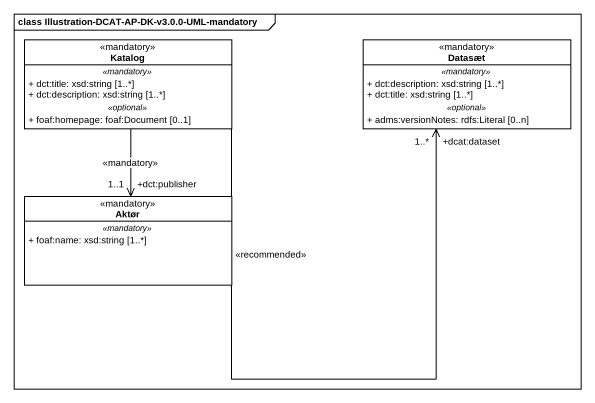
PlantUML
@startuml
mainframe class Illustration-DCAT-AP-DK-v3.0.0-UML-mandatory
hide circle
hide empty members
skinparam classAttributeIconSize 0
class Katalog <<mandatory>> {
  .. <<mandatory>> ..
  + dct:title: xsd:string [1..*]
  + dct:description: xsd:string [1..*]
  .. <<optional>> ..
  + foaf:homepage: foaf:Document [0..1]
}
class Datasæt <<mandatory>> {
  .. <<mandatory>> ..
  + dct:description: xsd:string [1..*]
  + dct:title: xsd:string [1..*]
  .. <<optional>> ..
  + adms:versionNotes: rdfs:Literal [0..n]
}
class Aktør <<mandatory>> {
  .. <<mandatory>> ..
  + foaf:name: xsd:string [1..*]
}
Katalog -right-> "+dcat:dataset\n1..*" Datasæt : <<recommended>>
Katalog --> "+dct:publisher\n1..1" Aktør : <<mandatory>>
@enduml
